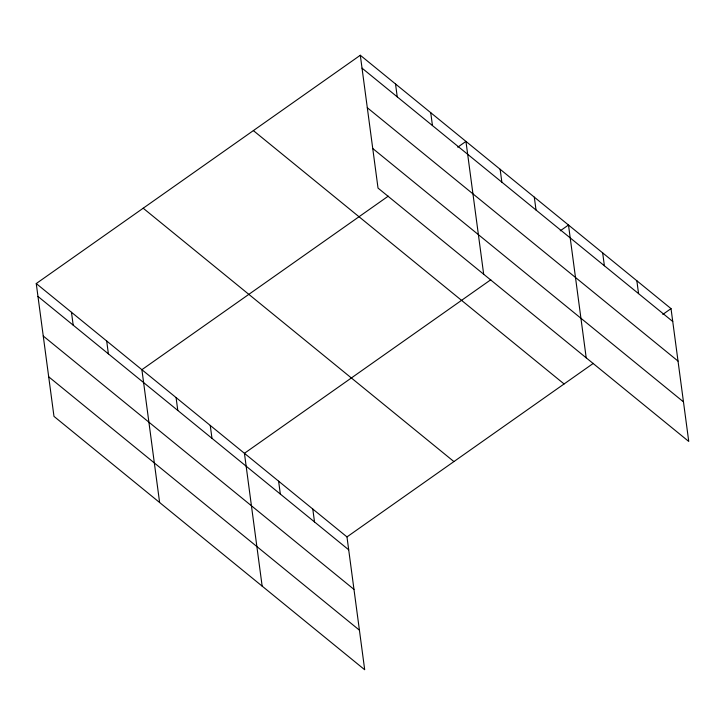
<?xml version="1.0" encoding="UTF-8"?>
<svg xmlns="http://www.w3.org/2000/svg" width="725" height="725" viewBox="0 0 725 725"><rect width="100%" height="100%" fill="white"/><g stroke="black" fill="none" stroke-linecap="round" stroke-linejoin="round"><path stroke-width="1.09" d="M36.25 283.557L346.976 536.917L364.693 669.737L53.976 416.377L36.25 283.557L360.307 55.263L671.024 308.623L688.75 441.443L378.024 188.083L360.307 55.263M388.265 196.14L141.892 369.696L159.618 502.516M457.729 147.202L465.948 141.411L483.675 274.222M490.798 279.75L244.434 453.306L262.151 586.126M560.262 230.813L568.491 225.013L586.208 357.833M346.976 536.917L593.34 363.352M662.804 314.423L671.024 308.623M362.029 68.15L672.746 321.51M367.303 107.726L678.029 361.086M372.75 148.507L683.467 401.868M253.369 130.6L564.086 383.96M143.188 208.22L453.913 461.58M37.972 296.443L348.689 549.804M43.246 336.019L353.972 589.38M48.693 376.801L359.41 630.161M636.849 280.756L638.571 293.643M602.665 252.889L604.387 265.776M534.307 197.146L536.029 210.032M500.132 169.278L501.854 182.165M430.741 112.692L432.453 125.579M395.524 83.982L397.246 96.869M312.792 509.05L314.514 521.937M278.608 481.173L280.33 494.06M210.25 425.439L211.972 438.326M176.075 397.572L177.797 410.459M106.684 340.986L108.397 353.873M71.467 312.276L73.189 325.153"/></g></svg>
